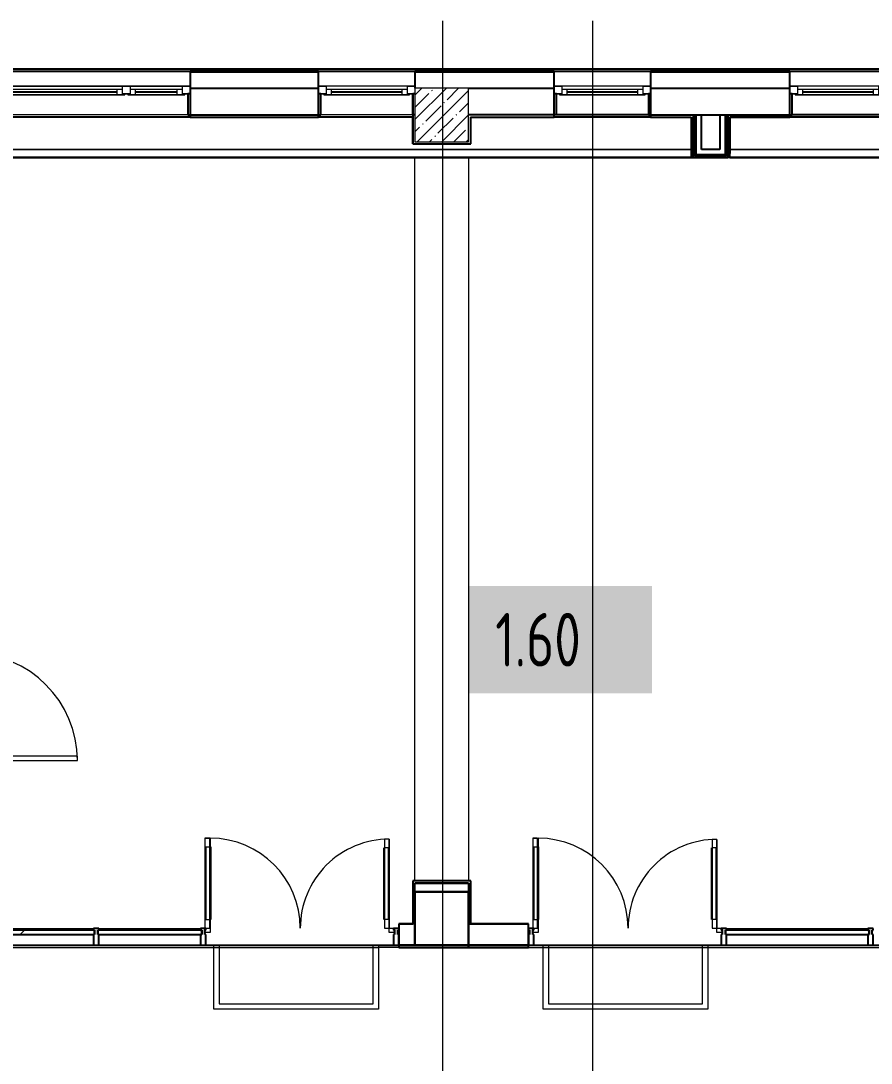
# Model space of a CAD drawing. Header units: millimetres. Extents: x 3914 to 443608, y -156176 to 78197.
# Drawn here: x 128128 to 136066, y -133812 to -124084 of the extents above; entities that cross this region are included whole.
import ezdxf

# ---------------------------------------------------------------- set-up
doc = ezdxf.new("R2010")
doc.units = ezdxf.units.MM
doc.linetypes.add('200_ШТРИХ__ш1_п0_6_', pattern=[160, 100, -60])
for name, color, linetype, lineweight in [('A-DETL-GENF', 7, 'Continuous', 9), ('A-DOOR-1', 7, 'Continuous', 5), ('A-DOOR-2', 7, '200_ШТРИХ__ш1_п0_6_', 5), ('A-DOOR-FRAM-2', 7, 'Continuous', 5), ('A-FLOR', 7, 'Continuous', 9), ('A-GLAZ', 7, 'Continuous', 9), ('A-GLAZ-1', 7, 'Continuous', 5), ('A-GLAZ-CURT-1', 7, 'Continuous', 5), ('A-GLAZ-CURT-2', 7, 'Continuous', 25), ('A-GLAZ-CWMG', 7, 'Continuous', 9), ('A-GLAZ-CWMG-1', 7, 'Continuous', 25), ('A-WALL', 7, 'Continuous', 5), ('S-COLS-1', 7, 'Continuous', 5), ('Оси', 7, 'Continuous', 9)]:
    doc.layers.add(name, color=color, linetype=linetype, lineweight=lineweight)
doc.layers.add('A-DOOR-FRAM-1', color=7, linetype='Continuous', lineweight=5, true_color=0xc0c0c0)
doc.styles.add('СПДС', font='ГОСТ тип А.ttf', dxfattribs={"width": 0.9})

# ---------------------------------------------------------------- blocks, each defined once
blk = doc.blocks.new('120_Окно_СКБ_1Ст - 120_Окно_СКБ_1Ст 900х2500_h_ с форточкой-22876038-Объем проектирования 1 этажа')
at = {"layer": 'A-GLAZ'}
for p, q in [((-450, -127), (-450, -57)), ((-450, -57), (-380, -57)), ((-380, -57), (-380, -127)), ((380, -87), (-380, -87)), ((-380, -87), (-380, -127)), ((-330, -137), (-330, -87)), ((330, -137), (330, -87)), ((380, -127), (380, -57)), ((380, -57), (450, -57)), ((380, -127), (380, -87)), ((450, -57), (450, -127)), ((-380, -127), (-450, -127)), ((-380, -127), (-400, -127)), ((-400, -127), (-400, -137)), ((-400, -137), (400, -137)), ((400, -137), (-400, -137)), ((450, -127), (380, -127)), ((400, -127), (380, -127)), ((400, -137), (400, -127))]:
    blk.add_line(p, q, dxfattribs=at)
at = {"layer": 'A-GLAZ-1'}
for p, q in [((450, -57), (-450, -57)), ((-430, -127), (-400, -127)), ((-330, -107), (330, -107)), ((330, -117), (-330, -117)), ((400, -127), (430, -127))]:
    blk.add_line(p, q, dxfattribs=at)
blk = doc.blocks.new('120_Окно_СКБ_1Ст - 120_Окно_СКБ_1Ст 900х2500_h_ с форточкой-V23-Объем проектирования 1 этажа')
at = {"layer": 'A-GLAZ'}
for p, q in [((-450, -127), (-450, -57)), ((-450, -57), (-380, -57)), ((-380, -57), (-380, -127)), ((380, -87), (-380, -87)), ((-380, -87), (-380, -127)), ((-330, -137), (-330, -87)), ((330, -137), (330, -87)), ((380, -127), (380, -57)), ((380, -57), (450, -57)), ((380, -127), (380, -87)), ((450, -57), (450, -127)), ((-380, -127), (-450, -127)), ((-380, -127), (-400, -127)), ((-400, -127), (-400, -137)), ((-400, -137), (400, -137)), ((400, -137), (-400, -137)), ((450, -127), (380, -127)), ((400, -127), (380, -127)), ((400, -137), (400, -127))]:
    blk.add_line(p, q, dxfattribs=at)
at = {"layer": 'A-GLAZ-1'}
for p, q in [((450, -57), (-450, -57)), ((-430, -127), (-400, -127)), ((-330, -107), (330, -107)), ((330, -117), (-330, -117)), ((400, -127), (430, -127))]:
    blk.add_line(p, q, dxfattribs=at)
blk = doc.blocks.new('110_Дверь_СКБ_1Ст_Внутренняя1 - Д-4 1100x2100h_су мгн-31800557-Объем проектирования 1 этажа')
at = {"layer": 'A-DOOR-2'}
h = blk.add_hatch(dxfattribs=at)
h.set_pattern_fill('FP_75', color=256, style=0, pattern_type=2)
h.set_pattern_definition([(135, (1751.41, 164.685), (-14.14214, -14.14214), []), (225, (1751.41, 164.685), (14.14214, -14.14214), [])])
h.paths.add_polyline_path([(562.5, 100), (537.5, 100), (537.5, -100), (562.5, -100)])
at = {"layer": 'A-DOOR-FRAM-2'}
h = blk.add_hatch(dxfattribs=at)
h.set_pattern_fill('FP_76', color=256, style=0, pattern_type=2)
h.set_pattern_definition([(45, (-371.384, 164.685), (-14.1421, 14.1421), []), (135, (-371.384, 164.685), (-14.1421, -14.1421), [])])
h.paths.add_polyline_path([(-512.5, 100), (-537.5, 100), (-537.5, -100), (-512.5, -99.3)])
at = {"layer": 'A-DOOR-1'}
for p, q in [((512.5, 1100), (472.5, 1100)), ((472.5, 1100), (472.5, 100)), ((512.5, 100), (512.5, 1100)), ((472.5, 100), (512.5, 100))]:
    blk.add_line(p, q, dxfattribs=at)
blk.add_arc((512.5, 100), 1000, 90, 180, dxfattribs=at)
at = {"layer": 'A-DOOR-FRAM-1'}
for p, q in [((-497.5, 108), (-567.5, 108)), ((-567.5, 108), (-567.5, 100)), ((-567.5, 100), (-497.5, 100)), ((-512.5, 100), (-537.5, 100)), ((-537.5, 100), (-537.5, -100)), ((-487.5, 100), (-512.5, 100)), ((-512.5, 100), (-512.5, 20)), ((-512.5, -100), (-512.5, 100)), ((-497.5, 100), (-512.5, 100)), ((-512.5, 100), (-512.5, 99)), ((-512.5, 99), (-497.5, 99)), ((-497.5, 100), (-497.5, 108)), ((-497.5, 99), (-497.5, 100)), ((-487.5, 60), (-487.5, 100)), ((512.5, 100), (512.5, 60)), ((537.5, 100), (512.5, 100)), ((592.5, 108), (522.5, 108)), ((522.5, 108), (522.5, 100)), ((537.5, 100), (522.5, 100)), ((522.5, 100), (522.5, 99)), ((522.5, 100), (592.5, 100)), ((522.5, 99), (537.5, 99)), ((537.5, 20), (537.5, 100)), ((562.5, 100), (537.5, 100)), ((537.5, 100), (537.5, -100)), ((537.5, 99), (537.5, 100)), ((562.5, -100), (562.5, 100)), ((592.5, 100), (592.5, 108)), ((-512.5, 20), (-477.5, 20)), ((-497.5, 20), (-512.5, 20)), ((-512.5, 20), (-512.5, -100)), ((-497.5, -100), (-497.5, 20)), ((-477.5, 60), (-487.5, 60)), ((-477.5, 20), (-477.5, 60)), ((512.5, 60), (502.5, 60)), ((502.5, 60), (502.5, 20)), ((502.5, 20), (537.5, 20)), ((537.5, 20), (522.5, 20)), ((522.5, 20), (522.5, -100)), ((537.5, -100), (537.5, 20)), ((-497.5, -100), (-567.5, -100)), ((-567.5, -100), (-567.5, -108)), ((-567.5, -108), (-497.5, -108)), ((-537.5, -100), (-512.5, -100)), ((-512.5, -100), (-497.5, -100)), ((-497.5, -108), (-497.5, -100)), ((522.5, -100), (537.5, -100)), ((592.5, -100), (522.5, -100)), ((522.5, -100), (522.5, -108)), ((522.5, -108), (592.5, -108)), ((537.5, -100), (562.5, -100)), ((592.5, -108), (592.5, -100))]:
    blk.add_line(p, q, dxfattribs=at)
blk = doc.blocks.new('Дверь_Витражная_остекление_ - ВВ-11 остекление-32352627-Объем проектирования 1 этажа')
at = {"layer": 'A-DETL-GENF'}
for p, q in [((-790.5, -20), (-835.5, -20)), ((-835.5, -851), (-835.5, -20)), ((-790.5, -20), (-835.5, -20)), ((-835.5, -20), (-835.5, -851)), ((-790.5, -851), (-790.5, -20)), ((-790.5, -851), (-790.5, -20)), ((840.5, -860), (840.5, -20)), ((840.5, -20), (840.5, -860)), ((885.5, -860), (885.5, -20)), ((885.5, -860), (885.5, -20)), ((-835.5, -100), (-790.5, -100)), ((-825.5, -771), (-825.5, -100)), ((-781.5, -771), (-781.5, -100)), ((831.5, -780), (831.5, -100)), ((885.5, -100), (840.5, -100)), ((875.5, -780), (875.5, -100)), ((-835.5, -771), (-790.5, -771)), ((-835.5, -851), (-790.5, -851)), ((-835.5, -851), (-790.5, -851)), ((885.5, -780), (840.5, -780)), ((885.5, -860), (840.5, -860)), ((840.5, -860), (885.5, -860))]:
    blk.add_line(p, q, dxfattribs=at)
at = {"layer": 'A-DOOR-1'}
for p, q in [((-885.5, 20), (-835.5, 20)), ((-885.5, -20), (-885.5, 20)), ((-835.5, 20), (-835.5, -20)), ((835.5, 20), (885.5, 20)), ((835.5, -20), (835.5, 20)), ((885.5, 20), (885.5, -20)), ((-835.5, -20), (-885.5, -20)), ((-835.5, -851), (-835.5, -20)), ((835.5, -860), (835.5, -20)), ((885.5, -20), (835.5, -20))]:
    blk.add_line(p, q, dxfattribs=at)
for centre, radius, start, end in [((-835.5, -20), 831, 270, 0), ((835.5, -20), 840, 180, 270)]:
    blk.add_arc(centre, radius, start, end, dxfattribs=at)
blk = doc.blocks.new('Системная панель - Стекло - 40мм-32352622-Объем проектирования 1 этажа')
at = {"layer": 'A-GLAZ-CURT-2'}
for p, q in [((485, 40), (-485, 40)), ((-485, 40), (-485, 0)), ((-485, 0), (485, 0)), ((485, 0), (485, 40))]:
    blk.add_line(p, q, dxfattribs=at)
blk = doc.blocks.new('Прямоугольный импост - Импост структурный с накладкой - 160мм Темный-32352618-Объем проектирования 1 этажа')
at = {"layer": 'A-GLAZ-CWMG'}
for p, q in [((102599, 13557), (103549, 13557)), ((102599, 13400), (103549, 13400))]:
    blk.add_line(p, q, dxfattribs=at)
blk = doc.blocks.new('Прямоугольный импост - Импост структурный с накладкой - 160мм Темный-V111-Объем проектирования 1 этажа')
at = {"layer": 'A-GLAZ-CWMG-1'}
for p, q in [((-25, 0), (-25, 17)), ((-25, 17), (25, 17)), ((-15, 0), (-25, 0)), ((-15, -40), (-15, 0)), ((25, 0), (15, 0)), ((15, 0), (15, -40)), ((25, 17), (25, 0)), ((-25, -140), (-25, -40)), ((-25, -40), (-15, -40)), ((15, -40), (25, -40)), ((25, -40), (25, -140)), ((25, -140), (-25, -140))]:
    blk.add_line(p, q, dxfattribs=at)
blk = doc.blocks.new('Системная панель - Стекло - 40мм-32352614-Объем проектирования 1 этажа')
at = {"layer": 'A-GLAZ-CURT-1'}
h = blk.add_hatch(dxfattribs=at)
h.set_pattern_fill('FP_130', color=256, style=0, pattern_type=2)
h.set_pattern_definition([(225, (102198.5, 13340), (565.6854, -565.6854), [400, -1200]), (225, (102598.5, 13540), (565.6854, -565.6854), [1200, -400]), (225, (101798.5, 13740), (565.6854, -565.6854), [400, -1200])])
h.paths.add_polyline_path([(560.5, 40), (-560.5, 40), (-560.5, 0), (560.5, 0)])
at = {"layer": 'A-GLAZ-CURT-2'}
for p, q in [((560.5, 40), (-560.5, 40)), ((-560.5, 40), (-560.5, 0)), ((560.5, 0), (560.5, 40)), ((-560.5, 0), (560.5, 0))]:
    blk.add_line(p, q, dxfattribs=at)
blk = doc.blocks.new('Прямоугольный импост - Импост структурный с накладкой - 160мм Темный-32352612-Объем проектирования 1 этажа')
at = {"layer": 'A-GLAZ-CWMG'}
for p, q in [((101448, 13557), (102549, 13557)), ((101448, 13400), (102549, 13400))]:
    blk.add_line(p, q, dxfattribs=at)
blk = doc.blocks.new('Прямоугольный импост - Импост структурный с накладкой - 160мм Темный-32310142-Объем проектирования 1 этажа')
at = {"layer": 'A-GLAZ-CWMG-1'}
for p, q in [((-50, 0), (-50, 17)), ((-50, 17), (0, 17)), ((-40, 0), (-50, 0)), ((-40, -40), (-40, 0)), ((0, 0), (-10, 0)), ((-10, 0), (-10, -40)), ((0, 17), (0, 0)), ((-50, -140), (-50, -40)), ((-50, -40), (-40, -40)), ((-10, -40), (0, -40)), ((0, -40), (0, -140)), ((0, -140), (-50, -140))]:
    blk.add_line(p, q, dxfattribs=at)
blk = doc.blocks.new('Прямоугольный импост - Импост структурный с накладкой - 160мм Темный-32354018-Объем проектирования 1 этажа')
at = {"layer": 'A-GLAZ-CWMG'}
for p, q in [((108459, 13557), (109779, 13557)), ((108459, 13400), (109779, 13400))]:
    blk.add_line(p, q, dxfattribs=at)
blk = doc.blocks.new('Дверь_Витражная_остекление_ - ВВ-12 остекление-32353611-Объем проектирования 1 этажа')
at = {"layer": 'A-DETL-GENF'}
for p, q in [((-789.5, -20), (-834.5, -20)), ((-834.5, -849), (-834.5, -20)), ((-789.5, -20), (-834.5, -20)), ((-834.5, -20), (-834.5, -849)), ((-789.5, -849), (-789.5, -20)), ((-789.5, -849), (-789.5, -20)), ((839.5, -860), (839.5, -20)), ((839.5, -20), (839.5, -860)), ((884.5, -860), (884.5, -20)), ((884.5, -860), (884.5, -20)), ((-834.5, -100), (-789.5, -100)), ((-824.5, -769), (-824.5, -100)), ((-780.5, -769), (-780.5, -100)), ((830.5, -780), (830.5, -100)), ((884.5, -100), (839.5, -100)), ((874.5, -780), (874.5, -100)), ((-834.5, -769), (-789.5, -769)), ((-834.5, -849), (-789.5, -849)), ((-834.5, -849), (-789.5, -849)), ((884.5, -780), (839.5, -780)), ((884.5, -860), (839.5, -860)), ((839.5, -860), (884.5, -860))]:
    blk.add_line(p, q, dxfattribs=at)
at = {"layer": 'A-DOOR-1'}
for p, q in [((-884.5, 20), (-834.5, 20)), ((-884.5, -20), (-884.5, 20)), ((-834.5, 20), (-834.5, -20)), ((834.5, 20), (884.5, 20)), ((834.5, -20), (834.5, 20)), ((884.5, 20), (884.5, -20)), ((-834.5, -20), (-884.5, -20)), ((-834.5, -849), (-834.5, -20)), ((834.5, -860), (834.5, -20)), ((884.5, -20), (834.5, -20))]:
    blk.add_line(p, q, dxfattribs=at)
for centre, radius, start, end in [((-834.5, -20), 829, 270, 0), ((834.5, -20), 840, 180, 270)]:
    blk.add_arc(centre, radius, start, end, dxfattribs=at)
blk = doc.blocks.new('Прямоугольный импост - Импост структурный с накладкой - 160мм Темный-V112-Объем проектирования 1 этажа')
at = {"layer": 'A-GLAZ-CWMG-1'}
for p, q in [((-25, 0), (-25, 17)), ((-25, 17), (25, 17)), ((-15, 0), (-25, 0)), ((-15, -40), (-15, 0)), ((25, 0), (15, 0)), ((15, 0), (15, -40)), ((25, 17), (25, 0)), ((-25, -140), (-25, -40)), ((-25, -40), (-15, -40)), ((15, -40), (25, -40)), ((25, -40), (25, -140)), ((25, -140), (-25, -140))]:
    blk.add_line(p, q, dxfattribs=at)
blk = doc.blocks.new('Системная панель - Стекло - 40мм-32353599-Объем проектирования 1 этажа')
at = {"layer": 'A-GLAZ-CURT-1'}
h = blk.add_hatch(dxfattribs=at)
h.set_pattern_fill('FP_131', color=256, style=0, pattern_type=2)
h.set_pattern_definition([(225, (109319, 13340), (565.6854, -565.6854), [400, -1200]), (225, (109719, 13540), (565.6854, -565.6854), [1200, -400]), (225, (108919, 13740), (565.6854, -565.6854), [400, -1200])])
h.paths.add_polyline_path([(670, 40), (-670, 40), (-670, 0), (670, 0)])
at = {"layer": 'A-GLAZ-CURT-2'}
for p, q in [((670, 40), (-670, 40)), ((-670, 40), (-670, 0)), ((-670, 0), (670, 0)), ((670, 0), (670, 40))]:
    blk.add_line(p, q, dxfattribs=at)
blk = doc.blocks.new('BSC_Колонна _Прямоугольная - 500х500-23282986-Объем проектирования 1 этажа')
at = {"layer": 'S-COLS-1'}
h = blk.add_hatch(dxfattribs=at)
h.set_pattern_fill('FP_150', color=256, style=0, pattern_type=2)
h.set_pattern_definition([(45, (-105800, -21150), (-114.04925, 114.04925), []), (45, (-105685.95, -21150), (-114.04925, 114.04925), [201.613, -40.323, 6.706, -33.617])])
h.paths.add_polyline_path([(125, -250), (250, -250), (250, 250), (-250, 250), (-250, -250)])
for p, q in [((250, 250), (-250, 250)), ((-250, 250), (-250, -250)), ((250, -250), (250, 250)), ((-250, -250), (250, -250))]:
    blk.add_line(p, q, dxfattribs=at)
blk = doc.blocks.new('120_Окно_СКБ_2Ст_Фрамуга сверху - 120_Окно_СКБ_2Ст_2300х2500_h_ ДОО-23103760-Объем проектирования 1 этажа')
at = {"layer": 'A-GLAZ'}
for p, q in [((-1150, -127), (-1150, -57)), ((-1150, -57), (-1080, -57)), ((-1080, -57), (-1080, -127)), ((520, -87), (-1080, -87)), ((-1080, -87), (-1080, -127)), ((-1030, -137), (-1030, -87)), ((470, -137), (470, -87)), ((520, -127), (520, -57)), ((520, -57), (590, -57)), ((520, -127), (520, -87)), ((590, -57), (590, -127)), ((1080, -87), (590, -87)), ((590, -87), (590, -127)), ((640, -137), (640, -87)), ((1030, -137), (1030, -87)), ((1080, -127), (1080, -57)), ((1080, -57), (1150, -57)), ((1080, -127), (1080, -87)), ((1150, -57), (1150, -127)), ((-1080, -127), (-1150, -127)), ((-1080, -127), (-1100, -127)), ((-1100, -127), (-1100, -137)), ((-1100, -137), (540, -137)), ((540, -137), (-1100, -137)), ((590, -127), (520, -127)), ((540, -127), (520, -127)), ((540, -137), (540, -127)), ((590, -127), (570, -127)), ((570, -127), (570, -137)), ((570, -137), (1100, -137)), ((1100, -137), (570, -137)), ((1150, -127), (1080, -127)), ((1100, -127), (1080, -127)), ((1100, -137), (1100, -127))]:
    blk.add_line(p, q, dxfattribs=at)
at = {"layer": 'A-GLAZ-1'}
for p, q in [((1150, -57), (-1150, -57)), ((-1080, -57), (1080, -57)), ((-1130, -127), (-1100, -127)), ((-1030, -107), (470, -107)), ((470, -117), (-1030, -117)), ((540, -127), (570, -127)), ((540, -127), (570, -127)), ((640, -107), (1030, -107)), ((1030, -117), (640, -117)), ((1100, -127), (1130, -127))]:
    blk.add_line(p, q, dxfattribs=at)
blk = doc.blocks.new('Прямоугольный импост - Импост структурный с накладкой - 160мм Темный-30755595-Объем проектирования 1 этажа')
at = {"layer": 'A-GLAZ-CWMG-1'}
for p, q in [((0, 17), (-50, 17)), ((-50, 17), (-50, 0)), ((-50, 0), (-40, 0)), ((-40, 0), (-40, -40)), ((-10, -40), (-10, 0)), ((-10, 0), (0, 0)), ((0, 0), (0, 17)), ((-40, -40), (-50, -40)), ((-50, -40), (-50, -140)), ((0, -40), (-10, -40)), ((0, -140), (0, -40)), ((-50, -140), (0, -140))]:
    blk.add_line(p, q, dxfattribs=at)
blk = doc.blocks.new('Прямоугольный импост - Импост структурный с накладкой - 160мм Темный-V212-Объем проектирования 1 этажа')
at = {"layer": 'A-GLAZ-CWMG-1'}
for p, q in [((0, 17), (-50, 17)), ((-50, 17), (-50, 0)), ((-50, 0), (-40, 0)), ((-40, 0), (-40, -40)), ((-10, -40), (-10, 0)), ((-10, 0), (0, 0)), ((0, 0), (0, 17)), ((-40, -40), (-50, -40)), ((-50, -40), (-50, -140)), ((0, -40), (-10, -40)), ((0, -140), (0, -40)), ((-50, -140), (0, -140))]:
    blk.add_line(p, q, dxfattribs=at)
blk = doc.blocks.new('Зашивка приборов отопления - Зашивка приборов отопления-33267402-Объем проектирования 1 этажа')
at = {"layer": 'A-WALL'}
for p, q in [((103430, 21150), (101170, 21150)), ((105530, 21150), (104670, 21150)), ((107730, 21150), (106870, 21150)), ((101170, 20829), (108130, 20829)), ((108130, 20829), (101170, 20829)), ((101150, 20754), (108130, 20754))]:
    blk.add_line(p, q, dxfattribs=at)
blk = doc.blocks.new('Зашивка приборов отопления1 - Зашивка приборов отопления-33268338-Объем проектирования 1 этажа')
at = {"layer": 'A-WALL'}
for p, q in [((109930, 21150), (109070, 21150)), ((108490, 20829), (110530, 20829)), ((110530, 20829), (108490, 20829)), ((108490, 20754), (110530, 20754))]:
    blk.add_line(p, q, dxfattribs=at)

msp = doc.modelspace()

# ---------------------------------------------------------------- linework, layer by layer
for p, q in [((122827, -124532.7), (137398.9, -124532.7)), ((127407, -124554.7), (129707, -124554.7)), ((130907, -124554.7), (129707, -124554.7)), ((129707, -124554.7), (129707, -124562.7)), ((130907, -124559.7), (129707, -124559.7)), ((130907, -124562.7), (129707, -124562.7)), ((129707, -124562.7), (129707, -124982.7)), ((130907, -124562.7), (130907, -124554.7)), ((130907, -124554.7), (131807, -124554.7)), ((130907, -124982.7), (130907, -124562.7)), ((133107, -124554.7), (131807, -124554.7)), ((131807, -124554.7), (131807, -124562.7)), ((133107, -124559.7), (131807, -124559.7)), ((131807, -124562.7), (131807, -124712.7)), ((133107, -124562.7), (131807, -124562.7)), ((133107, -124562.7), (133107, -124554.7)), ((133107, -124554.7), (134007, -124554.7)), ((133107, -124982.7), (133107, -124562.7)), ((135307, -124554.7), (134007, -124554.7)), ((134007, -124554.7), (134007, -124562.7)), ((135307, -124559.7), (134007, -124559.7)), ((135307, -124562.7), (134007, -124562.7)), ((134007, -124562.7), (134007, -124982.7)), ((135307, -124562.7), (135307, -124554.7)), ((135307, -124554.7), (136207, -124554.7)), ((135307, -124982.7), (135307, -124562.7)), ((129686, -124764.7), (129686, -124962.7)), ((129687, -124764.7), (129686, -124764.7)), ((129687, -124764.7), (129687, -124962.7)), ((129707, -124764.7), (129687, -124764.7)), ((129707, -124712.7), (130907, -124712.7)), ((130927, -124764.7), (130907, -124764.7)), ((130927, -124962.7), (130927, -124764.7)), ((130928, -124764.7), (130927, -124764.7)), ((130928, -124962.7), (130928, -124764.7)), ((131786, -124764.7), (131786, -124962.7)), ((131787, -124764.7), (131786, -124764.7)), ((131807, -124764.7), (131787, -124764.7)), ((131787, -124962.7), (131787, -124764.7)), ((132307, -124712.7), (133107, -124712.7)), ((133127, -124764.7), (133107, -124764.7)), ((133127, -124962.7), (133127, -124764.7)), ((133128, -124764.7), (133127, -124764.7)), ((133128, -124962.7), (133128, -124764.7)), ((133986, -124764.7), (133986, -124962.7)), ((133987, -124764.7), (133986, -124764.7)), ((133987, -124764.7), (133987, -124962.7)), ((134007, -124764.7), (133987, -124764.7)), ((134007, -124712.7), (135307, -124712.7)), ((135327, -124764.7), (135307, -124764.7)), ((135327, -124962.7), (135327, -124764.7)), ((135328, -124764.7), (135327, -124764.7)), ((135328, -124962.7), (135328, -124764.7)), ((129707, -124982.7), (127428, -124982.7)), ((129686, -124962.7), (129687, -124962.7)), ((129687, -124962.7), (130927, -124962.7)), ((129707, -124982.7), (130907, -124982.7)), ((129707, -124982.7), (129707, -124983.7)), ((129707, -124983.7), (130907, -124983.7)), ((131787, -124982.7), (130907, -124982.7)), ((130907, -124983.7), (130907, -124982.7)), ((130927, -124962.7), (130928, -124962.7)), ((131786, -124962.7), (131787, -124962.7)), ((131786, -124982.7), (131786, -125233.7)), ((131787, -124962.7), (131787, -124982.7)), ((131807, -124962.7), (131787, -124962.7)), ((131787, -125232.7), (131787, -124982.7)), ((133127, -124962.7), (132307, -124962.7)), ((132327, -124982.7), (133107, -124982.7)), ((132327, -124982.7), (132327, -125212.7)), ((132328, -125233.7), (132328, -124983.7)), ((132328, -124983.7), (133107, -124983.7)), ((133107, -124983.7), (133107, -124982.7)), ((134007, -124983.7), (133107, -124983.7)), ((133127, -124962.7), (133128, -124962.7)), ((133986, -124962.7), (133128, -124962.7)), ((133986, -124962.7), (133987, -124962.7)), ((133987, -124962.7), (134702, -124962.7)), ((134007, -124982.7), (134387, -124982.7)), ((134007, -124982.7), (134007, -124983.7)), ((134007, -124983.7), (134386, -124983.7)), ((134386, -124983.7), (134386, -125358.7)), ((134387, -124982.7), (134387, -125358.7)), ((134407, -125358.7), (134407, -124962.7)), ((134419.5, -125346.2), (134419.5, -124962.7)), ((134432, -125333.7), (134432, -124962.7)), ((134482, -125283.7), (134482, -124962.7)), ((134652, -124962.7), (134652, -125283.7)), ((134702, -124962.7), (135327, -124962.7)), ((134702, -124962.7), (134702, -125333.7)), ((134714.5, -124962.7), (134714.5, -125346.2)), ((134727, -124962.7), (134727, -125358.7)), ((135307, -124982.7), (134747, -124982.7)), ((134747, -124982.7), (134747, -125321.2)), ((134748, -124983.7), (135307, -124983.7)), ((134748, -125321.2), (134748, -124983.7)), ((135307, -124983.7), (135307, -124982.7)), ((136207, -124982.7), (135307, -124982.7)), ((135327, -124962.7), (135328, -124962.7)), ((136186, -124962.7), (135328, -124962.7)), ((131786, -125233.7), (132328, -125233.7)), ((131787, -125232.7), (132327, -125232.7)), ((132327, -125212.7), (132327, -125232.7)), ((134652, -125283.7), (134482, -125283.7)), ((127428, -125358.7), (134386, -125358.7)), ((134386, -125359.7), (127428, -125359.7)), ((134386, -125358.7), (134386, -125359.7)), ((134387, -125358.7), (134727, -125358.7)), ((134727, -125338.7), (134407, -125338.7)), ((134714.5, -125346.2), (134419.5, -125346.2)), ((134702, -125333.7), (134432, -125333.7)), ((134747, -125358.7), (134727, -125358.7)), ((134747, -125358.7), (134747, -125321.2)), ((134747, -125321.2), (134748, -125321.2)), ((134747, -125359.7), (134747, -125358.7)), ((134747, -125358.7), (136786, -125358.7)), ((136786, -125359.7), (134747, -125359.7)), ((131786, -132111.7), (131786, -132511.7)), ((132328, -132111.7), (131786, -132111.7)), ((131807, -132132.7), (132307, -132132.7)), ((131807, -132712.7), (131807, -132132.7)), ((132307, -132132.7), (131807, -132132.7)), ((132307, -132132.7), (132307, -132712.7)), ((132328, -132511.7), (132328, -132111.7)), ((132307, -132212.7), (131807, -132212.7)), ((131807, -132212.7), (131807, -132512.7)), ((131807, -132212.7), (132307, -132212.7)), ((132307, -132512.7), (132307, -132212.7)), ((131786, -132511.7), (131657, -132511.7)), ((131657, -132511.7), (131657, -132512.7)), ((131657, -132512.7), (131657, -132712.7)), ((131657, -132512.7), (131786, -132512.7)), ((131786, -132512.2), (131787, -132512.2)), ((131786, -132512.7), (131786, -132512.2)), ((131807, -132512.7), (131786, -132512.7)), ((131807, -132512.7), (131807, -132712.7)), ((132307, -132712.7), (132307, -132512.7)), ((132307, -132512.7), (132327, -132512.7)), ((132327, -132512.7), (132867, -132512.7)), ((132867, -132511.7), (132328, -132511.7)), ((132867, -132512.7), (132867, -132511.7)), ((132867, -132712.7), (132867, -132512.7)), ((131657, -132712.7), (131807, -132712.7)), ((132867, -132712.7), (131657, -132712.7)), ((131657, -132712.7), (131657, -132732.7)), ((131657, -132732.7), (131657, -132733.7)), ((131657, -132733.7), (132867, -132733.7)), ((131807, -132732.7), (131806, -132732.7)), ((131806, -132732.7), (131806, -132733.2)), ((131806, -132733.2), (131807, -132733.2)), ((131807, -132712.7), (132307, -132712.7)), ((131807, -132733.2), (131807, -132732.7)), ((132307, -132712.7), (132867, -132712.7)), ((132307, -132712.7), (132307, -132732.7)), ((132308, -132732.7), (132308, -132712.7)), ((132867, -132732.7), (132867, -132712.7)), ((132867, -132733.7), (132867, -132732.7))]:
    msp.add_line(p, q)
msp.add_lwpolyline([(108971, -132712.7), (147467, -132712.7), (147467, -135512.7), (108971, -135512.7)], close=True)
at = {"layer": 'A-FLOR'}
for p, q in [((131807, -132112.7), (131807, -125358.7)), ((132307, -125358.7), (132307, -132112.7)), ((134386, -125359.7), (134747, -125359.7)), ((132327, -132112.7), (131787, -132112.7)), ((131787, -132112.7), (131787, -132512.7)), ((132327, -132512.7), (132327, -132112.7)), ((126657, -132732.7), (129928.6, -132732.7)), ((129928.6, -133308.2), (129928.6, -132708.2)), ((129928.6, -132708.2), (129978.6, -132708.2)), ((129930.8, -132732.7), (131463.5, -132732.7)), ((129978.6, -132708.2), (129978.6, -133258.2)), ((131415.8, -133258.2), (131415.8, -132708.2)), ((131415.8, -132708.2), (131465.8, -132708.2)), ((131465.8, -132708.2), (131465.8, -133308.2)), ((131806, -132732.7), (131465.8, -132732.7)), ((131807, -132732.7), (133003.6, -132732.7)), ((133003.6, -133308.2), (133003.6, -132708.2)), ((133003.6, -132708.2), (133053.6, -132708.2)), ((133005.8, -132732.7), (134538.5, -132732.7)), ((133053.6, -132708.2), (133053.6, -133258.2)), ((134490.8, -133258.2), (134490.8, -132708.2)), ((134490.8, -132708.2), (134540.8, -132708.2)), ((134540.8, -132708.2), (134540.8, -133308.2)), ((134540.8, -132732.7), (138394.1, -132732.7)), ((129978.6, -133258.2), (131415.8, -133258.2)), ((133053.6, -133258.2), (134490.8, -133258.2)), ((131465.8, -133308.2), (129928.6, -133308.2)), ((134540.8, -133308.2), (133003.6, -133308.2))]:
    msp.add_line(p, q, dxfattribs=at)
at = {"layer": 'Оси'}
for points in [[(132067, -146012.7), (132067, -143019), (132067, -129084.5), (132067, -124084.5)], [(133467, -145962.7), (133467, -143019), (133467, -129084.5), (133467, -124084.5)]]:
    msp.add_lwpolyline(points, dxfattribs=at)

# ---------------------------------------------------------------- block references
at = {"color": 3}
for name, p in [('120_Окно_СКБ_2Ст_Фрамуга сверху - 120_Окно_СКБ_2Ст_2300х2500_h_ ДОО-23103760-Объем проектирования 1 этажа', (128557, -124637.7)), ('120_Окно_СКБ_1Ст - 120_Окно_СКБ_1Ст 900х2500_h_ с форточкой-V23-Объем проектирования 1 этажа', (131357, -124637.7)), ('120_Окно_СКБ_1Ст - 120_Окно_СКБ_1Ст 900х2500_h_ с форточкой-22876038-Объем проектирования 1 этажа', (133557, -124637.7)), ('120_Окно_СКБ_1Ст - 120_Окно_СКБ_1Ст 900х2500_h_ с форточкой-22876038-Объем проектирования 1 этажа', (135757, -124637.7))]:
    msp.add_blockref(name, p, dxfattribs=at)
for name, p in [('BSC_Колонна _Прямоугольная - 500х500-23282986-Объем проектирования 1 этажа', (132057, -124962.7)), ('Зашивка приборов отопления - Зашивка приборов отопления-33267402-Объем проектирования 1 этажа', (26257, -146112.7)), ('Зашивка приборов отопления1 - Зашивка приборов отопления-33268338-Объем проектирования 1 этажа', (26257, -146112.7)), ('Прямоугольный импост - Импост структурный с накладкой - 160мм Темный-32352612-Объем проектирования 1 этажа', (26257, -146112.7)), ('Прямоугольный импост - Импост структурный с накладкой - 160мм Темный-32352618-Объем проектирования 1 этажа', (26257, -146112.7)), ('Прямоугольный импост - Импост структурный с накладкой - 160мм Темный-V212-Объем проектирования 1 этажа', (131657, -132572.7)), ('Прямоугольный импост - Импост структурный с накладкой - 160мм Темный-32354018-Объем проектирования 1 этажа', (26257, -146112.7)), ('Прямоугольный импост - Импост структурный с накладкой - 160мм Темный-30755595-Объем проектирования 1 этажа', (136086, -132572.7))]:
    msp.add_blockref(name, p)
for name, p, rotation in [('110_Дверь_СКБ_1Ст_Внутренняя1 - Д-4 1100x2100h_су мгн-31800557-Объем проектирования 1 этажа', (127555, -130475.2), 270), ('Дверь_Витражная_остекление_ - ВВ-11 остекление-32352627-Объем проектирования 1 этажа', (130731.5, -132572.7), 180), ('Дверь_Витражная_остекление_ - ВВ-12 остекление-32353611-Объем проектирования 1 этажа', (133791.5, -132572.7), 180), ('Системная панель - Стекло - 40мм-32352614-Объем проектирования 1 этажа', (128255.5, -132572.7), 180), ('Системная панель - Стекло - 40мм-32352622-Объем проектирования 1 этажа', (129331, -132572.7), 180), ('Системная панель - Стекло - 40мм-32353599-Объем проектирования 1 этажа', (135376, -132572.7), 180)]:
    msp.add_blockref(name, p, dxfattribs=dict(rotation=rotation))
at = {"extrusion": (0, 0, -1)}
for name, p in [('Прямоугольный импост - Импост структурный с накладкой - 160мм Темный-V111-Объем проектирования 1 этажа', (-128831, -132572.7)), ('Прямоугольный импост - Импост структурный с накладкой - 160мм Темный-V111-Объем проектирования 1 этажа', (-129831, -132572.7)), ('Прямоугольный импост - Импост структурный с накладкой - 160мм Темный-32310142-Объем проектирования 1 этажа', (-132867, -132572.7)), ('Прямоугольный импост - Импост структурный с накладкой - 160мм Темный-V112-Объем проектирования 1 этажа', (-134691, -132572.7))]:
    msp.add_blockref(name, p, dxfattribs=at)

# ---------------------------------------------------------------- texts
at = {"insert": (132556.4, -129610.4), "char_height": 500, "width": 1212.151, "attachment_point": 1, "style": 'СПДС', "bg_fill": 1, "box_fill_scale": 1.5, "bg_fill_color": 7, "bg_fill_true_color": 16777215, "bg_fill_transparency": 0}
msp.add_mtext('1.60', dxfattribs=at)

doc.saveas('drawing.dxf')
